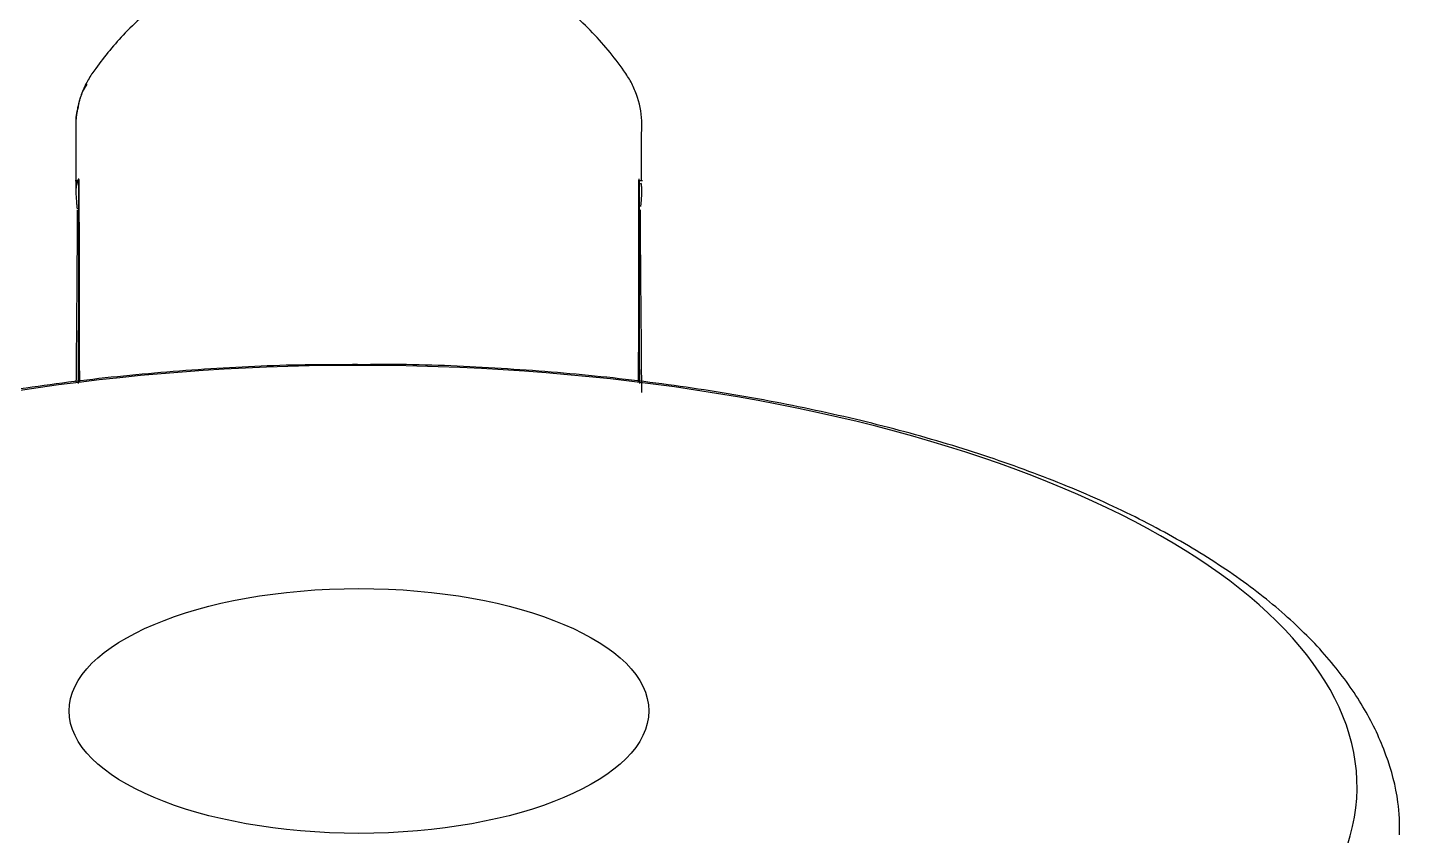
# Model space of a CAD drawing. Header units: millimetres. Extents: x 6110 to 6704, y -2661 to -1821.
# Drawn here: x 6333.64 to 6352.12, y -1893.26 to -1882.6 of the extents above; entities that cross this region are included whole.
import ezdxf

# ---------------------------------------------------------------- set-up
doc = ezdxf.new("R2010")
doc.units = ezdxf.units.MM
doc.header["$LTSCALE"] = 0.1
doc.linetypes.add('HIDDEN2', pattern=[4.7625, 3.175, -1.5875])
doc.layers.add('1', color=4, linetype='HIDDEN2', lineweight=13)

msp = doc.modelspace()

# ---------------------------------------------------------------- linework, layer by layer
at = {"layer": '1', "color": 7, "linetype": 'Continuous', "lineweight": -3}
for p, q in [((6334.308, -1884.617), (6334.263, -1884.617)), ((6334.31, -1884.648), (6334.317, -1884.648)), ((6341.7, -1884.648), (6341.706, -1884.648)), ((6341.75, -1884.617), (6341.708, -1884.617))]:
    msp.add_line(p, q, dxfattribs=at)
msp.add_ellipse((6338.009, -1892.621), major_axis=(-13.175, 0), ratio=0.422618, start_param=1.570796, end_param=5.733407, dxfattribs=at)
msp.add_ellipse((6338.009, -1891.617), major_axis=(-3.826, 0), ratio=0.422618, dxfattribs=at)
for points, knots in [([(6341.74, -1883.985), (6341.743, -1883.931), (6341.749, -1883.76), (6341.7, -1883.527), (6341.604, -1883.309), (6341.476, -1883.114), (6341.232, -1882.796), (6340.649, -1882.198), (6339.582, -1881.56), (6338.502, -1881.349), (6337.813, -1881.353), (6337.344, -1881.394), (6336.52, -1881.568), (6335.628, -1882.015), (6334.93, -1882.632), (6334.631, -1882.992), (6334.5, -1883.179), (6334.483, -1883.205), (6334.481, -1883.207), (6334.48, -1883.209)], [0, 0, 0, 0, 0.018205, 0.057444, 0.077064, 0.096683, 0.135922, 0.214399, 0.371354, 0.528309, 0.567548, 0.606787, 0.685265, 0.84222, 0.920697, 0.989365, 0.999175, 0.999175, 1, 1, 1, 1]), ([(6334.48, -1883.209), (6334.449, -1883.255), (6334.391, -1883.355), (6334.302, -1883.574), (6334.272, -1883.76), (6334.271, -1883.884), (6334.271, -1883.891)], [0, 0, 0, 0, 0.234902, 0.480121, 0.970557, 1, 1, 1, 1]), ([(6334.31, -1884.648), (6334.31, -1884.639), (6334.31, -1884.631), (6334.307, -1884.621), (6334.306, -1884.618), (6334.303, -1884.617), (6334.302, -1884.617), (6334.301, -1884.618), (6334.3, -1884.618), (6334.299, -1884.62), (6334.297, -1884.621), (6334.293, -1884.627), (6334.29, -1884.634), (6334.284, -1884.652), (6334.281, -1884.663), (6334.276, -1884.689), (6334.274, -1884.705), (6334.272, -1884.732), (6334.272, -1884.741), (6334.271, -1884.761), (6334.271, -1884.772), (6334.272, -1884.794), (6334.273, -1884.806), (6334.274, -1884.831), (6334.275, -1884.843), (6334.277, -1884.87), (6334.279, -1884.884), (6334.281, -1884.906), (6334.281, -1884.914), (6334.283, -1884.929), (6334.285, -1884.95), (6334.287, -1884.972), (6334.288, -1884.987)], [0, 0, 0, 0, 0.105988, 0.105988, 0.211977, 0.211977, 0.238474, 0.238474, 0.264971, 0.264971, 0.317965, 0.317965, 0.423954, 0.423954, 0.529942, 0.529942, 0.63593, 0.63593, 0.688924, 0.688924, 0.741919, 0.741919, 0.794913, 0.794913, 0.847907, 0.847907, 0.900901, 0.900901, 0.927398, 0.927398, 0.953895, 1, 1, 1, 1]), ([(6334.317, -1884.623), (6334.317, -1884.614), (6334.316, -1884.606), (6334.314, -1884.596), (6334.312, -1884.593), (6334.309, -1884.592), (6334.308, -1884.592), (6334.307, -1884.593), (6334.306, -1884.593), (6334.304, -1884.595), (6334.303, -1884.596), (6334.298, -1884.602), (6334.295, -1884.609), (6334.288, -1884.627), (6334.284, -1884.638), (6334.279, -1884.66), (6334.278, -1884.67), (6334.276, -1884.682)], [0, 0, 0, 0, 0.175933, 0.175933, 0.351865, 0.351865, 0.395848, 0.395848, 0.439831, 0.439831, 0.527798, 0.527798, 0.70373, 0.70373, 0.879663, 0.879663, 1, 1, 1, 1]), ([(6334.306, -1887.29), (6334.306, -1887.18), (6334.307, -1887.07), (6334.308, -1886.85), (6334.308, -1886.739), (6334.309, -1886.409), (6334.309, -1886.189), (6334.31, -1885.749), (6334.31, -1885.529), (6334.31, -1885.089), (6334.31, -1884.868), (6334.31, -1884.648)], [0, 0, 0, 0, 0.125, 0.125, 0.25, 0.25, 0.5, 0.5, 0.75, 0.75, 1, 1, 1, 1]), ([(6334.323, -1887.265), (6334.322, -1887.155), (6334.321, -1887.045), (6334.32, -1886.825), (6334.32, -1886.715), (6334.319, -1886.385), (6334.318, -1886.165), (6334.318, -1885.724), (6334.318, -1885.504), (6334.317, -1885.064), (6334.317, -1884.844), (6334.317, -1884.623)], [0, 0, 0, 0, 0.125, 0.125, 0.25, 0.25, 0.5, 0.5, 0.75, 0.75, 1, 1, 1, 1]), ([(6341.7, -1884.623), (6341.699, -1884.844), (6341.699, -1885.064), (6341.699, -1885.504), (6341.699, -1885.724), (6341.698, -1886.165), (6341.698, -1886.385), (6341.697, -1886.715), (6341.697, -1886.825), (6341.696, -1887.045), (6341.695, -1887.155), (6341.694, -1887.265)], [0, 0, 0, 0, 0.25, 0.25, 0.5, 0.5, 0.75, 0.75, 0.875, 0.875, 1, 1, 1, 1]), ([(6341.708, -1884.592), (6341.707, -1884.592), (6341.707, -1884.592), (6341.706, -1884.593), (6341.705, -1884.594), (6341.703, -1884.596), (6341.703, -1884.596), (6341.702, -1884.598), (6341.702, -1884.6), (6341.7, -1884.606), (6341.7, -1884.614), (6341.7, -1884.623)], [0, 0, 0, 0, 0.043725, 0.043725, 0.282794, 0.282794, 0.402328, 0.402328, 0.521863, 0.521863, 1, 1, 1, 1]), ([(6341.714, -1884.617), (6341.713, -1884.617), (6341.713, -1884.617), (6341.712, -1884.618), (6341.711, -1884.619), (6341.709, -1884.621), (6341.709, -1884.623), (6341.707, -1884.631), (6341.706, -1884.638), (6341.706, -1884.648)], [0, 0, 0, 0, 0.043031, 0.043031, 0.282273, 0.282273, 0.521515, 0.521515, 1, 1, 1, 1]), ([(6341.706, -1884.648), (6341.706, -1884.868), (6341.706, -1885.089), (6341.707, -1885.529), (6341.707, -1885.749), (6341.707, -1886.189), (6341.708, -1886.409), (6341.708, -1886.739), (6341.709, -1886.85), (6341.71, -1887.07), (6341.71, -1887.18), (6341.711, -1887.29)], [0, 0, 0, 0, 0.25, 0.25, 0.5, 0.5, 0.75, 0.75, 0.875, 0.875, 1, 1, 1, 1]), ([(6341.729, -1884.955), (6341.729, -1884.952), (6341.729, -1884.949), (6341.733, -1884.915), (6341.736, -1884.885), (6341.74, -1884.845), (6341.741, -1884.832), (6341.742, -1884.807), (6341.743, -1884.795), (6341.744, -1884.761), (6341.744, -1884.741), (6341.742, -1884.705), (6341.74, -1884.689), (6341.735, -1884.665), (6341.733, -1884.656), (6341.731, -1884.648)], [0, 0, 0, 0, 0.019738, 0.019738, 0.224279, 0.224279, 0.326549, 0.326549, 0.428819, 0.428819, 0.63336, 0.63336, 0.8379, 0.8379, 1, 1, 1, 1]), ([(6341.741, -1884.819), (6341.742, -1884.811), (6341.742, -1884.803), (6341.743, -1884.782), (6341.744, -1884.77), (6341.744, -1884.748), (6341.744, -1884.737), (6341.743, -1884.717), (6341.742, -1884.707), (6341.74, -1884.68), (6341.737, -1884.664), (6341.734, -1884.649), (6341.734, -1884.647), (6341.733, -1884.645)], [0, 0, 0, 0, 0.105788, 0.105788, 0.27505, 0.27505, 0.444313, 0.444313, 0.613575, 0.613575, 0.9521, 0.9521, 1, 1, 1, 1]), ([(6334.29, -1884.999), (6334.289, -1885.157), (6334.287, -1885.572), (6334.283, -1886.191), (6334.277, -1886.775), (6334.274, -1887.139), (6334.273, -1887.268)], [0, 0, 0, 0, 0.185565, 0.499808, 0.822852, 1, 1, 1, 1]), ([(6334.29, -1885), (6334.291, -1885.007), (6334.292, -1885.014), (6334.297, -1885.063), (6334.302, -1885.108), (6334.308, -1885.156)], [0, 0, 0, 0, 0.142033, 0.142033, 1, 1, 1, 1]), ([(6341.742, -1887.411), (6341.741, -1887.233), (6341.739, -1886.819), (6341.732, -1886.186), (6341.727, -1885.568), (6341.725, -1885.155), (6341.724, -1885)], [0, 0, 0, 0, 0.229656, 0.534164, 0.829774, 1, 1, 1, 1]), ([(6337.79, -1887.046), (6337.57, -1887.044), (6336.906, -1887.048), (6335.8, -1887.108), (6334.49, -1887.228), (6333.212, -1887.405), (6331.98, -1887.636), (6330.803, -1887.92), (6329.692, -1888.254), (6328.657, -1888.637), (6327.708, -1889.068), (6327.102, -1889.405), (6326.803, -1889.593), (6326.769, -1889.615)], [0, 0, 0, 0, 0.050788, 0.154037, 0.257329, 0.360713, 0.46424, 0.56797, 0.671972, 0.776324, 0.881112, 0.986408, 1, 1, 1, 1]), ([(6351.745, -1893.252), (6351.75, -1893.107), (6351.735, -1892.752), (6351.584, -1892.192), (6351.301, -1891.586), (6350.891, -1891.002), (6350.358, -1890.438), (6349.7, -1889.902), (6348.923, -1889.399), (6348.04, -1888.936), (6347.062, -1888.518), (6345.999, -1888.148), (6344.864, -1887.828), (6343.665, -1887.56), (6342.415, -1887.345), (6341.125, -1887.184), (6339.806, -1887.082), (6338.798, -1887.038), (6338.234, -1887.042), (6338.116, -1887.044)], [0, 0, 0, 0, 0.039218, 0.096802, 0.155027, 0.214995, 0.277076, 0.340864, 0.405569, 0.470496, 0.535252, 0.599762, 0.664033, 0.728104, 0.792017, 0.855813, 0.919527, 0.983193, 1, 1, 1, 1])]:
    msp.add_open_spline(points, degree=3, knots=knots, dxfattribs=at)
for points, degree in [([(6334.419, -1883.345), (6334.32, -1883.48), (6334.3, -1883.648)], 2), ([(6334.3, -1883.648), (6334.275, -1883.727), (6334.269, -1883.81)], 2), ([(6334.271, -1883.891), (6334.271, -1884.751)], 1), ([(6341.74, -1884.617), (6341.74, -1883.985)], 1), ([(6338.116, -1887.044), (6337.79, -1887.046)], 1), ([(6337.99, -1887.043), (6337.946, -1887.043), (6337.902, -1887.043), (6337.858, -1887.044)], 3)]:
    msp.add_open_spline(points, degree=degree, dxfattribs=at)

doc.saveas('drawing.dxf')
